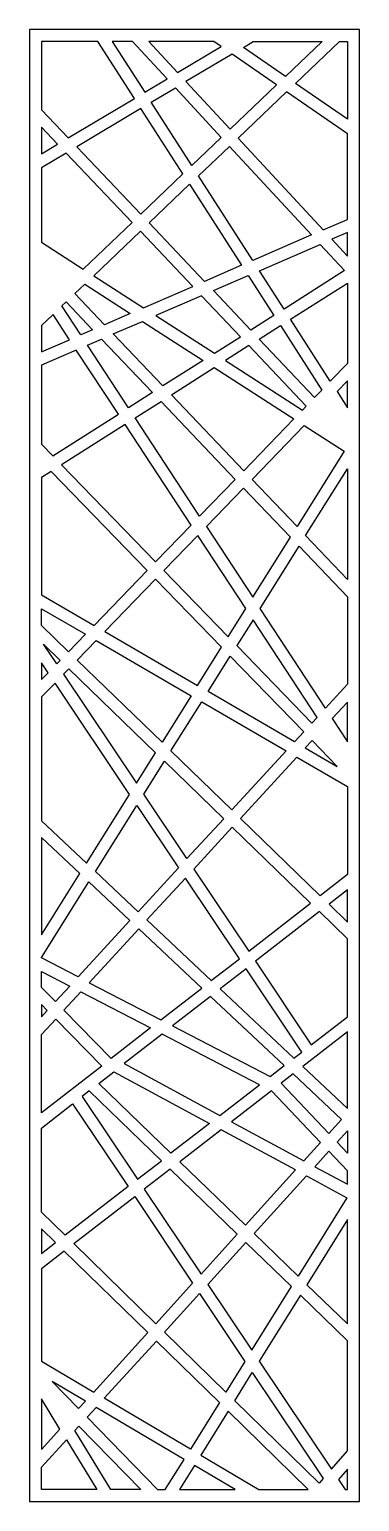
# Model space of a CAD drawing. Extents: x 5294 to 5781, y 2971 to 5148.
import ezdxf

# ---------------------------------------------------------------- set-up
doc = ezdxf.new("R2010")
doc.units = 0
doc.layers.add('LAYER_01', color=7, linetype='CONTINUOUS')

msp = doc.modelspace()

# ---------------------------------------------------------------- linework, layer by layer
at = {"layer": 'LAYER_01'}
for points in [[(5294.1, 5147.6), (5294.1, 2971.5), (5781.1, 2971.5), (5781.1, 5147.6)], [(5311.9, 5028.9), (5351.2, 4987.4), (5448.9, 5045.7), (5395.1, 5129.8), (5311.9, 5129.8)], [(5416.2, 5129.8), (5464.2, 5054.8), (5497.1, 5074.5), (5446, 5129.8)], [(5470.2, 5129.8), (5512.7, 5083.8), (5577, 5122.2), (5566.1, 5129.8)], [(5624.3, 5129.8), (5725.8, 5129.8), (5671.8, 5078.2), (5609.8, 5121.1)], [(5763.3, 5014.7), (5686.7, 5067.8), (5751.6, 5129.8), (5763.3, 5129.8)], [(5525, 5070.4), (5590, 5000.1), (5658.6, 5065.6), (5593, 5111.1)], [(5509.4, 5061.1), (5577.1, 4987.8), (5533.7, 4946.4), (5473.8, 5039.9)], [(5763.3, 4993), (5673.6, 5055.3), (5602.1, 4987), (5727.5, 4851.2), (5763.3, 4866.7)], [(5520.6, 4933.9), (5458.5, 5030.7), (5363.8, 4974.1), (5458.3, 4874.4)], [(5335.6, 4978), (5311.9, 5003), (5311.9, 4963.9)], [(5311.9, 4833.1), (5373.5, 4793.4), (5445.4, 4862.1), (5348.1, 4964.8), (5311.9, 4943.1)], [(5623.6, 4806.1), (5543.5, 4931.1), (5589.2, 4974.7), (5710.2, 4843.7)], [(5607.1, 4798.9), (5552.3, 4775.2), (5470.5, 4861.5), (5530.4, 4918.6)], [(5462.3, 4736.1), (5535, 4767.7), (5457.7, 4849.2), (5388.8, 4783.5)], [(5763.3, 4812.4), (5763.3, 4847.3), (5740.3, 4837.3)], [(5758.9, 4791), (5669.7, 4734.2), (5633.3, 4790.9), (5723, 4829.8)], [(5442.7, 4727.6), (5404.7, 4711.1), (5361, 4757), (5375.6, 4770.9)], [(5616.8, 4783.8), (5654.7, 4724.6), (5620.7, 4703), (5565.4, 4761.5)], [(5763.3, 4653.8), (5738, 4627.6), (5679.3, 4719.2), (5763.3, 4772.7)], [(5341.9, 4738.8), (5348.2, 4744.7), (5387.3, 4703.6), (5369.9, 4696)], [(5548, 4753.9), (5480.3, 4724.6), (5566.9, 4668.8), (5605.4, 4693.3)], [(5311.9, 4710.1), (5311.9, 4670.9), (5353.3, 4688.9), (5328.8, 4726.3)], [(5417.8, 4697.4), (5460.7, 4716), (5550.4, 4658.2), (5491, 4620.5)], [(5664.3, 4709.7), (5725.3, 4614.4), (5714.9, 4603.7), (5633.2, 4689.9)], [(5400.4, 4689.9), (5475.7, 4610.7), (5440.4, 4588.2), (5379.8, 4680.9)], [(5583.4, 4658.1), (5696.8, 4585), (5702.5, 4590.9), (5617.9, 4680.2)], [(5311.9, 4534.4), (5328.7, 4517.1), (5425.4, 4578.7), (5363.2, 4673.7), (5311.9, 4651.5)], [(5566.8, 4647.6), (5684.2, 4572), (5610.2, 4495.3), (5503.5, 4607.3)], [(5763.3, 4588.1), (5763.3, 4628.2), (5747.9, 4612.2)], [(5488.2, 4597.6), (5597.8, 4482.5), (5545.2, 4428), (5450.1, 4573.3)], [(5435.1, 4563.8), (5341.3, 4504), (5480.1, 4360.6), (5532.5, 4414.9)], [(5699.5, 4562.1), (5758.6, 4524), (5689, 4412.6), (5622.5, 4482.4)], [(5467.7, 4347.8), (5326, 4494.2), (5311.9, 4485.3), (5311.9, 4311.7), (5389.4, 4266.6)], [(5701.6, 4399.3), (5763.3, 4497.9), (5763.3, 4334.5)], [(5610.1, 4469.6), (5555.2, 4412.7), (5623.6, 4308.1), (5679.2, 4397)], [(5542.5, 4399.6), (5492.5, 4347.8), (5587.3, 4249.8), (5613.3, 4291.4)], [(5763.3, 4179.5), (5730.8, 4144.2), (5634.4, 4291.6), (5691.9, 4383.7), (5763.3, 4308.7)], [(5542.2, 4177.7), (5577.5, 4234.3), (5480.1, 4335), (5405.2, 4257.4)], [(5351.8, 4227.7), (5311.9, 4266.5), (5311.9, 4291.2), (5376.7, 4253.5)], [(5624, 4275), (5600, 4236.7), (5710.7, 4122.3), (5718.4, 4130.6)], [(5489.7, 4093.8), (5364.6, 4215.3), (5392.5, 4244.3), (5532.8, 4162.6)], [(5339.5, 4214.9), (5334.3, 4209.6), (5314.8, 4238.9)], [(5321.7, 4196.5), (5311.9, 4211.2), (5311.9, 4186.4)], [(5352.2, 4202.5), (5344.4, 4194.5), (5452, 4033.4), (5480.1, 4078.4)], [(5685.2, 4094.5), (5557.6, 4168.8), (5590.3, 4221.1), (5698.7, 4109.1)], [(5441.6, 4016.8), (5331.8, 4181.4), (5311.9, 4160.8), (5311.9, 3977.7), (5378.1, 3915.3)], [(5672.9, 4081.1), (5592.7, 3993.8), (5502.8, 4081.1), (5548.2, 4153.7)], [(5763.3, 4094.5), (5763.3, 4153.2), (5740.9, 4128.8)], [(5748.3, 4057.8), (5711.1, 4096.3), (5701, 4085.4)], [(5763.3, 4028.5), (5763.3, 3898.4), (5723.2, 3867.1), (5605.5, 3981.4), (5688.7, 4071.9)], [(5493.1, 4065.7), (5580.7, 3980.7), (5526.5, 3921.8), (5462.8, 4017.1)], [(5452.5, 4000.6), (5514.1, 3908.3), (5454.5, 3843.4), (5391.4, 3902.8)], [(5536.7, 3906.5), (5617.8, 3784.9), (5709, 3856.1), (5593.4, 3968.3)], [(5311.9, 3953.2), (5311.9, 3809.2), (5368.5, 3899.9)], [(5365.9, 3747), (5311.9, 3775.1), (5311.9, 3775.7), (5381.7, 3887.4), (5442.4, 3830.3)], [(5467.4, 3831.2), (5562.4, 3741.7), (5603.8, 3773.9), (5524.3, 3893)], [(5736.1, 3854.6), (5763.3, 3828.1), (5763.3, 3875.9)], [(5627.7, 3770.1), (5710, 3646.8), (5763.3, 3688.2), (5763.3, 3803.3), (5721.9, 3843.6)], [(5548.2, 3730.6), (5455.4, 3818.1), (5382.2, 3738.5), (5487.9, 3683.5)], [(5353.4, 3733.4), (5332.4, 3710.6), (5311.9, 3731.6), (5311.9, 3755)], [(5575.5, 3729.3), (5684.3, 3626.9), (5695.9, 3635.9), (5613.7, 3759.1)], [(5369.8, 3724.9), (5472.5, 3671.5), (5414.7, 3626.3), (5344.9, 3697.8)], [(5320.4, 3697.4), (5311.9, 3706.1), (5311.9, 3688.2)], [(5561.4, 3718.2), (5505.3, 3674.5), (5649.1, 3599.6), (5670, 3615.9)], [(5311.9, 3546.1), (5311.9, 3661.9), (5332.8, 3684.7), (5400.6, 3615.3)], [(5633.6, 3587.6), (5489.8, 3662.4), (5433.9, 3618.8), (5575.1, 3542.3)], [(5763.3, 3552.5), (5763.3, 3665.7), (5697.4, 3614.6)], [(5418.6, 3606.8), (5559.8, 3530.4), (5502.9, 3486.3), (5396.3, 3589.4)], [(5665.3, 3589.7), (5735.7, 3515.5), (5754.6, 3536.3), (5683.2, 3603.5)], [(5371.9, 3570.4), (5453.6, 3448), (5488.7, 3475.2), (5382.2, 3578.4)], [(5592.2, 3533), (5699.1, 3475.2), (5723.7, 3502.3), (5651.6, 3578.3), (5651, 3578.6)], [(5311.9, 3523.5), (5357.8, 3559.4), (5439.5, 3437.1), (5346.9, 3365.3), (5311.9, 3399.5)], [(5576.9, 3521.1), (5515.8, 3473.8), (5612.7, 3380), (5686.8, 3461.6)], [(5748, 3502.5), (5763.3, 3519.4), (5763.3, 3486.4)], [(5736, 3489.3), (5715.2, 3466.4), (5763.3, 3440.4), (5763.3, 3460.5)], [(5600.7, 3366.8), (5501.6, 3462.7), (5463.5, 3433.2), (5547.2, 3307.8)], [(5625.5, 3367.6), (5702.9, 3452.9), (5762.5, 3420.6), (5690.4, 3304.7)], [(5359.7, 3352.7), (5449.4, 3422.3), (5534.8, 3294.2), (5480.6, 3234.4)], [(5332.7, 3354.3), (5311.9, 3374.6), (5311.9, 3338.2)], [(5763.3, 3234.1), (5763.3, 3388.3), (5703.5, 3292)], [(5613.5, 3354.4), (5557.4, 3292.5), (5622.4, 3195.2), (5680.8, 3289.2)], [(5311.9, 3315.7), (5311.9, 3178.9), (5388.8, 3133.4), (5468.6, 3221.2), (5345.5, 3341.7)], [(5493.3, 3221.9), (5545, 3279), (5612, 3178.6), (5583.9, 3133.3)], [(5693.9, 3276.6), (5633.2, 3178.9), (5739.7, 3019.4), (5763.3, 3046.3), (5763.3, 3209.3)], [(5481.3, 3208.8), (5574.3, 3117.8), (5531.5, 3049), (5404.5, 3124.1)], [(5721.5, 2998.6), (5596.9, 3120.5), (5622.9, 3162.3), (5727.6, 3005.5)], [(5376.6, 3119.9), (5327.5, 3149), (5366.6, 3108.9)], [(5311.9, 3123.3), (5311.9, 3048.6), (5339.1, 3078.6)], [(5494.4, 2989.3), (5522.1, 3033.8), (5392.3, 3110.7), (5379, 3096.1), (5483.1, 2989.3)], [(5705.5, 2989.3), (5587.3, 3105), (5546.8, 3039.9), (5632.4, 2989.3)], [(5361.2, 3076.4), (5367.1, 3082.9), (5458.3, 2989.3), (5414.2, 2989.3)], [(5311.9, 3022.1), (5348.7, 3062.7), (5393.3, 2989.3), (5311.9, 2989.3)], [(5597.5, 2989.3), (5537.4, 3024.8), (5515.4, 2989.3)], [(5759.8, 2989.3), (5763.3, 2989.3), (5763.3, 3019.3), (5749.9, 3004)]]:
    msp.add_lwpolyline(points, close=True, dxfattribs=at)

doc.saveas('drawing.dxf')
